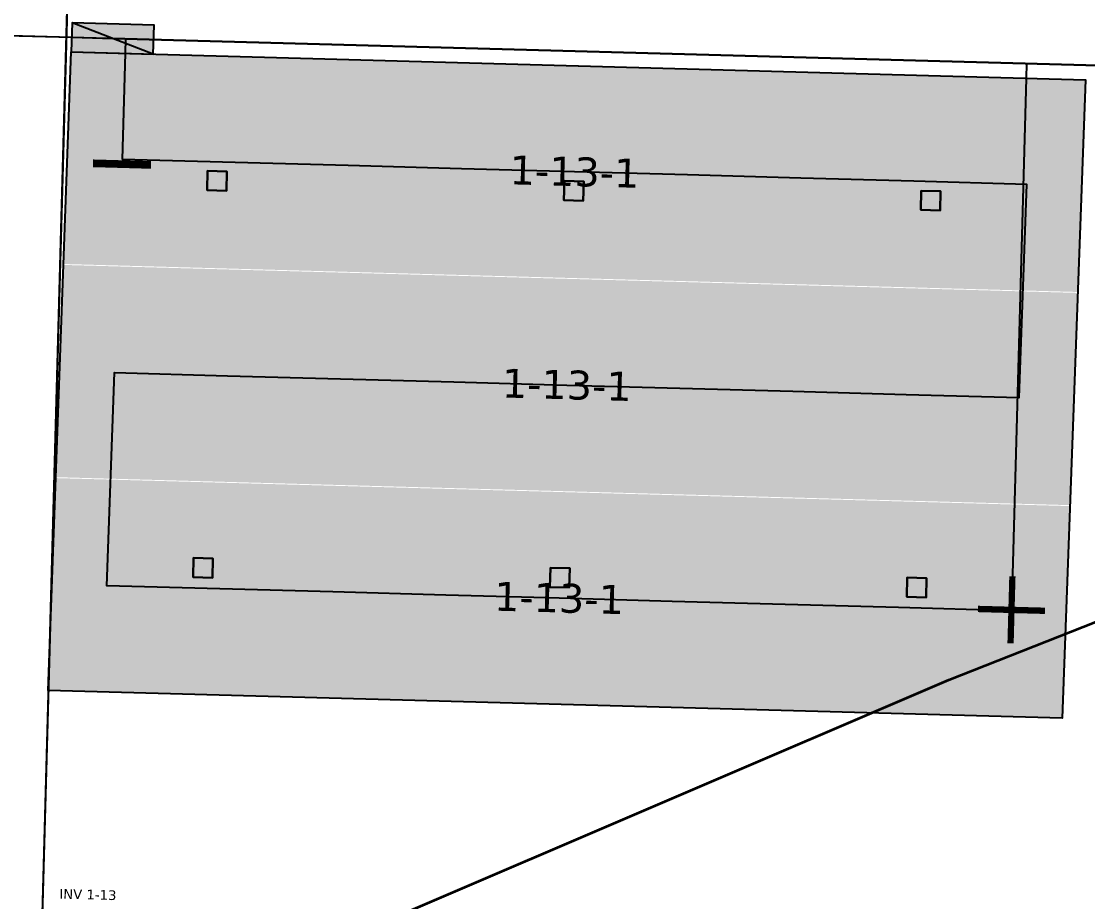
# Model space of a CAD drawing. Header units: metres. Extents: x 1477905 to 1478744, y 4202276 to 4202610.
# Drawn here: x 1478338.71 to 1478349.76, y 4202427.1 to 4202436.22 of the extents above; entities that cross this region are included whole.
import ezdxf

# ---------------------------------------------------------------- set-up
doc = ezdxf.new("R2010")
doc.units = ezdxf.units.M
doc.layers.add('Nouveau Terrain - CN - Courbes', color=22, linetype='Continuous', lineweight=0)
for name, color, linetype in [('PVcase AC Cables (Inverter - Transformer)', 181, 'Continuous'), ('PVcase Device Coloring', 7, 'Continuous'), ('PVcase Device Numbering', 7, 'Continuous'), ('PVcase Inverters', 7, 'Continuous'), ('PVcase Polarity Symbols', 7, 'Continuous'), ('PVcase Poles', 7, 'Continuous'), ('PVcase PV Area', 30, 'Continuous'), ('PVcase PV Modules (full frames)', 142, 'Continuous'), ('PVcase PV Modules (optimised)', 142, 'Continuous'), ('PVcase String Cables', 150, 'Continuous'), ('PVcase Stringing Numbers', 7, 'Continuous'), ('PVcase Strings', 92, 'Continuous')]:
    doc.layers.add(name, color=color, linetype=linetype)
doc.layers.add('PVcase AlignmentLine', color=130, linetype='Continuous', plot=False)
doc.styles.get("Standard").update_dxf_attribs({"font": 'verdana.ttf'})
doc.styles.add('UBS-Style de texte', font='verdana.ttf')

# ---------------------------------------------------------------- blocks, each defined once
blk = doc.blocks.new('3P9@15DEG F FX ID1 PVBlock')
at = {"layer": 'PVcase PV Modules (optimised)', "color": 0}
blk.add_polyline3d([(0, 0, 1.773945735132677), (10.51400162759372, -0.289989266967853, 1.773945735132681), (10.33147062642251, -6.907928142661405, 3.503197731902218e-15), (-0.1825310011712116, -6.617938875693552, 0)], close=True, dxfattribs=at)
blk = doc.blocks.new('PVcase Inverter (1st tier)')
at = {"layer": 'PVcase Inverters', "color": 0}
blk.add_lwpolyline([(0, 0), (850, 0), (850, 300), (0, 300)], close=True, dxfattribs=at)
blk.add_lwpolyline([(850, 0), (0, 300)], dxfattribs=at)

msp = doc.modelspace()

# ---------------------------------------------------------------- hatches: boundary and pattern name
at = {"layer": 'PVcase Device Coloring', "true_color": 0x00ff40, "transparency": 33554672}
msp.add_hatch(color=100, dxfattribs=at).paths.add_polyline_path([(1478339.239705339, 4202436.205244169), (1478339.231434111, 4202435.905358212), (1478340.081110987, 4202435.881923065), (1478340.089382215, 4202436.181809021)], flags=0)
msp.add_hatch(color=100, dxfattribs=at).paths.add_polyline_path([(1478339.239705339, 4202436.205244169), (1478339.231434111, 4202435.905358212), (1478340.081110987, 4202435.881923065), (1478340.089382215, 4202436.181809021)], flags=0)
msp.add_hatch(color=100, dxfattribs=at).paths.add_polyline_path([(1478339.239705339, 4202436.205244169), (1478339.231434111, 4202435.905358212), (1478340.081110987, 4202435.881923065), (1478340.089382215, 4202436.181809021)], flags=0)
msp.add_hatch(color=100, dxfattribs=at).paths.add_polyline_path([(1478339.239705339, 4202436.205244169), (1478339.231434111, 4202435.905358212), (1478340.081110987, 4202435.881923065), (1478340.089382215, 4202436.181809021)], flags=0)
msp.add_hatch(color=100, dxfattribs=at).paths.add_polyline_path([(1478339.239705339, 4202436.205244169), (1478339.231434111, 4202435.905358212), (1478340.081110987, 4202435.881923065), (1478340.089382215, 4202436.181809021)], flags=0)
msp.add_hatch(color=100, dxfattribs=at).paths.add_polyline_path([(1478339.239705339, 4202436.205244169), (1478339.231434111, 4202435.905358212), (1478340.081110987, 4202435.881923065), (1478340.089382215, 4202436.181809021)], flags=0)
msp.add_hatch(color=100, dxfattribs=at).paths.add_polyline_path([(1478339.239705339, 4202436.205244169), (1478339.231434111, 4202435.905358212), (1478340.081110987, 4202435.881923065), (1478340.089382215, 4202436.181809021)], flags=0)
msp.add_hatch(color=100, dxfattribs=at).paths.add_polyline_path([(1478339.239705339, 4202436.205244169), (1478339.231434111, 4202435.905358212), (1478340.081110987, 4202435.881923065), (1478340.089382215, 4202436.181809021)], flags=0)
msp.add_hatch(color=100, dxfattribs=at).paths.add_polyline_path([(1478339.239705339, 4202436.205244169), (1478339.231434111, 4202435.905358212), (1478340.081110987, 4202435.881923065), (1478340.089382215, 4202436.181809021)], flags=0)
at = {"layer": 'PVcase Device Coloring', "true_color": 0xb3ff80, "transparency": 33554582}
for points in [[(1478339.231434111, 4202435.905358212), (1478339.15180487, 4202433.70633867), (1478349.660362722, 4202433.41649955), (1478349.739991963, 4202435.615519091)], [(1478339.151455312, 4202433.69668538), (1478339.071826071, 4202431.497665838), (1478349.580383923, 4202431.207826718), (1478349.660013164, 4202433.40684626)], [(1478339.071476513, 4202431.488012549), (1478338.991847272, 4202429.288993007), (1478349.500405124, 4202428.999153886), (1478349.580034365, 4202431.198173428)]]:
    msp.add_hatch(color=71, dxfattribs=at).paths.add_polyline_path(points, flags=0)

# ---------------------------------------------------------------- linework, layer by layer
at = {"layer": 'Nouveau Terrain - CN - Courbes', "linetype": 'Continuous', "lineweight": 35}
msp.add_polyline3d([(1478335.282626814, 4202425.829336059, 73), (1478340.254916718, 4202426.28479444, 73), (1478342.535462485, 4202426.919656962, 73), (1478348.324087714, 4202429.398642596, 73), (1478352.125640577, 4202430.895987161, 73), (1478353.387270747, 4202431.01213701, 73), (1478360.184490013, 4202430.230826925, 73), (1478363.310418425, 4202430.345641803, 73), (1478376.930513024, 4202431.899315742, 73), (1478380.985159703, 4202432.73499997, 73), (1478388.197082288, 4202434.91053588, 73), (1478398.617350874, 4202438.826656805, 73), (1478407.985020134, 4202442.472740513, 73), (1478412.470244399, 4202444.791230266, 73), (1478421.358482726, 4202449.928240885, 73), (1478423.216447328, 4202451.645802511, 73), (1478427.581432917, 4202456.839782299, 73), (1478428.843755461, 4202458.856565427, 73), (1478429.58169592, 4202461.648758596, 73), (1478429.00640143, 4202461.758571131, 73), (1478428.780313677, 4202461.801726889, 73)], dxfattribs=at)
at = {"layer": 'PVcase AC Cables (Inverter - Transformer)'}
msp.add_polyline3d([(1478338.278856018, 4202436.081688547, 73.03389375728328), (1478339.236862442, 4202436.055265536, 73.0250965211997), (1478339.236862442, 4202436.055265536, 76.03373132124423), (1478339.660408163, 4202436.043583617, 76.0200912943735)], dxfattribs=at)
at = {"layer": 'PVcase AlignmentLine'}
msp.add_lwpolyline([(1478339.259568284, 4202438.995625216), (1478337.373768455, 4202370.62308633)], dxfattribs=at)
at = {"layer": 'PVcase Poles'}
for points in [[(1478340.63841563, 4202434.470021022, 72.67607469426568), (1478340.643929783, 4202434.669944994, 72.67607469426568), (1478340.643929783, 4202434.669944994, 75.6665476013841), (1478340.63841563, 4202434.470021022, 75.61293000140465), (1478340.63841563, 4202434.470021022, 72.67607469426568), (1478340.838339601, 4202434.46450687, 72.67607469426568), (1478340.838339601, 4202434.46450687, 75.60649157407649), (1478340.63841563, 4202434.470021022, 75.61293000140465), (1478340.838339601, 4202434.46450687, 75.60649157407649), (1478340.843853753, 4202434.664430842, 75.66010917405593), (1478340.843853753, 4202434.664430842, 72.67607469426568), (1478340.838339601, 4202434.46450687, 72.67607469426568), (1478340.843853753, 4202434.664430842, 72.67607469426568), (1478340.643929783, 4202434.669944994, 72.67607469426568), (1478340.843853753, 4202434.664430842, 72.67607469426568), (1478340.843853753, 4202434.664430842, 75.66010917405593), (1478340.643929783, 4202434.669944994, 75.6665476013841)], [(1478344.336093193, 4202434.368034468, 72.57518839952482), (1478344.341607346, 4202434.56795844, 72.57518839952482), (1478344.341607346, 4202434.56795844, 75.54746619231561), (1478344.336093193, 4202434.368034468, 75.49384859233616), (1478344.336093193, 4202434.368034468, 72.57518839952482), (1478344.536017164, 4202434.362520316, 72.57518839952482), (1478344.536017164, 4202434.362520316, 75.48741016500799), (1478344.336093193, 4202434.368034468, 75.49384859233616), (1478344.536017164, 4202434.362520316, 75.48741016500799), (1478344.541531316, 4202434.562444287, 75.54102776498743), (1478344.541531316, 4202434.562444287, 72.57518839952482), (1478344.536017164, 4202434.362520316, 72.57518839952482), (1478344.541531316, 4202434.562444287, 72.57518839952482), (1478344.341607346, 4202434.56795844, 72.57518839952482), (1478344.541531316, 4202434.562444287, 72.57518839952482), (1478344.541531316, 4202434.562444287, 75.54102776498743), (1478344.341607346, 4202434.56795844, 75.54746619231561)], [(1478348.033770756, 4202434.266047913, 72.44814523611848), (1478348.039284909, 4202434.465971884, 72.44814523611848), (1478348.039284909, 4202434.465971884, 75.42838478300249), (1478348.033770756, 4202434.266047913, 75.37476718302304), (1478348.033770756, 4202434.266047913, 72.44814523611848), (1478348.233694727, 4202434.26053376, 72.44814523611848), (1478348.233694727, 4202434.26053376, 75.36832875569486), (1478348.033770756, 4202434.266047913, 75.37476718302304), (1478348.233694727, 4202434.26053376, 75.36832875569486), (1478348.239208879, 4202434.460457732, 75.42194635567431), (1478348.239208879, 4202434.460457732, 72.44814523611848), (1478348.233694727, 4202434.26053376, 72.44814523611848), (1478348.239208879, 4202434.460457732, 72.44814523611848), (1478348.039284909, 4202434.465971884, 72.44814523611848), (1478348.239208879, 4202434.460457732, 72.44814523611848), (1478348.239208879, 4202434.460457732, 75.42194635567431), (1478348.039284909, 4202434.465971884, 75.42838478300249)], [(1478340.493262054, 4202430.461499195, 72.34311656959733), (1478340.498776206, 4202430.661423166, 72.34311656959733), (1478340.498776206, 4202430.661423166, 74.59235985496414), (1478340.493262054, 4202430.461499195, 74.5387422549847), (1478340.493262054, 4202430.461499195, 72.34311656959733), (1478340.693186025, 4202430.455985042, 72.34311656959733), (1478340.693186025, 4202430.455985042, 74.53230382765652), (1478340.493262054, 4202430.461499195, 74.5387422549847), (1478340.693186025, 4202430.455985042, 74.53230382765652), (1478340.698700177, 4202430.655909014, 74.58592142763597), (1478340.698700177, 4202430.655909014, 72.34311656959733), (1478340.693186025, 4202430.455985042, 72.34311656959733), (1478340.698700177, 4202430.655909014, 72.34311656959733), (1478340.498776206, 4202430.661423166, 72.34311656959733), (1478340.698700177, 4202430.655909014, 72.34311656959733), (1478340.698700177, 4202430.655909014, 74.58592142763597), (1478340.498776206, 4202430.661423166, 74.59235985496414)], [(1478344.190939617, 4202430.35951264, 72.22921745840269), (1478344.196453769, 4202430.559436612, 72.22921745840269), (1478344.196453769, 4202430.559436612, 74.47327844589566), (1478344.190939617, 4202430.35951264, 74.41966084591621), (1478344.190939617, 4202430.35951264, 72.22921745840269), (1478344.390863588, 4202430.353998488, 72.22921745840269), (1478344.390863588, 4202430.353998488, 74.41322241858803), (1478344.190939617, 4202430.35951264, 74.41966084591621), (1478344.390863588, 4202430.353998488, 74.41322241858803), (1478344.39637774, 4202430.553922459, 74.46684001856748), (1478344.39637774, 4202430.553922459, 72.22921745840269), (1478344.390863588, 4202430.353998488, 72.22921745840269), (1478344.39637774, 4202430.553922459, 72.22921745840269), (1478344.196453769, 4202430.559436612, 72.22921745840269), (1478344.39637774, 4202430.553922459, 72.22921745840269), (1478344.39637774, 4202430.553922459, 74.46684001856748), (1478344.196453769, 4202430.559436612, 74.47327844589566)], [(1478347.88861718, 4202430.257526085, 72.09680051379316), (1478347.894131332, 4202430.457450056, 72.09680051379316), (1478347.894131332, 4202430.457450056, 74.35419703658253), (1478347.88861718, 4202430.257526085, 74.30057943660309), (1478347.88861718, 4202430.257526085, 72.09680051379316), (1478348.088541151, 4202430.252011932, 72.09680051379316), (1478348.088541151, 4202430.252011932, 74.29414100927491), (1478347.88861718, 4202430.257526085, 74.30057943660309), (1478348.088541151, 4202430.252011932, 74.29414100927491), (1478348.094055303, 4202430.451935904, 74.34775860925436), (1478348.094055303, 4202430.451935904, 72.09680051379316), (1478348.088541151, 4202430.252011932, 72.09680051379316), (1478348.094055303, 4202430.451935904, 72.09680051379316), (1478347.894131332, 4202430.457450056, 72.09680051379316), (1478348.094055303, 4202430.451935904, 72.09680051379316), (1478348.094055303, 4202430.451935904, 74.34775860925436), (1478347.894131332, 4202430.457450056, 74.35419703658253)]]:
    msp.add_polyline3d(points, dxfattribs=at)
at = {"layer": 'PVcase PV Area', "color": 92, "lineweight": 0, "ltscale": 0.3}
msp.add_lwpolyline([(1478339.259568284, 4202438.995625216), (1478350.068033775, 4202437.937223447), (1478351.232465833, 4202444.959349633), (1478540.534256194, 4202439.738170348), (1478540.901876147, 4202436.232162382, -0.3139956367760866), (1478536.12052433, 4202430.113600746), (1478511.262201618, 4202419.774277388), (1478479.866163529, 4202408.008974139), (1478455.566751942, 4202400.12618837), (1478424.996123794, 4202392.130042891), (1478405.950104405, 4202386.211767361, -0.1137883790422365), (1478401.394384891, 4202385.911842342), (1478394.320368514, 4202388.689042576), (1478385.824395231, 4202392.672774198, 0.4395017912573829), (1478355.370027866, 4202381.467339296), (1478354.099964637, 4202377.634699788, -0.2556769067150101), (1478348.901034069, 4202372.930065227), (1478337.373768455, 4202370.62308633)], format="xyb", close=True, dxfattribs=at)
at = {"layer": 'PVcase String Cables'}
for points in [[(1478339.881851294, 4202445.230886836, 76.79454619839572), (1478339.457562779, 4202445.242589242, 76.80035639714656), (1478339.457562779, 4202445.242589242, 73.78736381426755), (1478338.33230503, 4202445.273625252, 73.80120698387299), (1478338.273646944, 4202443.146887198, 73.6239996933836), (1478338.214988858, 4202441.020149145, 73.44679240297339), (1478338.146960453, 4202438.553675921, 73.24127718382266), (1478338.078932047, 4202436.087202696, 73.03557220881642), (1478339.236862442, 4202436.055265533, 73.0250965209658), (1478339.236862442, 4202436.055265533, 76.03373132124098), (1478349.745420294, 4202435.765426416, 75.69530974273596), (1478349.994391164, 4202435.758559489, 75.68483412742063), (1478364.628253777, 4202435.354939327, 75.5541940653706), (1478364.624118163, 4202435.204996344, 75.55419086477326), (1478364.5937851, 4202434.10522506, 75.25938423471854)], [(1478339.881851294, 4202445.230886836, 76.79454619839572), (1478339.457562779, 4202445.242589242, 76.80035639714656), (1478339.457562779, 4202445.242589242, 73.78736381426755), (1478338.33230503, 4202445.273625252, 73.80120698387299), (1478338.273646944, 4202443.146887198, 73.6239996933836), (1478338.214988858, 4202441.020149145, 73.44679240297339), (1478338.146960453, 4202438.553675922, 73.24127718390041), (1478338.078932047, 4202436.087202697, 73.03557220889427), (1478339.236862442, 4202436.055265534, 73.02509652104376), (1478339.236862442, 4202436.055265534, 76.03373132124206), (1478349.745420294, 4202435.765426417, 75.69530974273704), (1478349.994391164, 4202435.75855949, 75.68483412742088), (1478365.795478892, 4202435.322745805, 75.54377396197894), (1478365.791343278, 4202435.172802821, 75.54377076138135), (1478365.700077777, 4202431.863833383, 74.65676257742888)], [(1478339.881851294, 4202445.230886836, 76.79454619839572), (1478339.457562779, 4202445.242589242, 76.80035639714656), (1478339.457562779, 4202445.242589242, 73.78736381426755), (1478338.33230503, 4202445.273625252, 73.80120698387299), (1478338.273646944, 4202443.146887198, 73.6239996933836), (1478338.214988858, 4202441.020149145, 73.44679240297339), (1478338.146960453, 4202438.553675922, 73.24127718390041), (1478338.078932047, 4202436.087202698, 73.03557220897211), (1478339.236862442, 4202436.055265535, 73.02509652112174), (1478339.236862442, 4202436.055265535, 76.03373132124314), (1478349.745420294, 4202435.765426417, 75.69530974273704), (1478349.994391164, 4202435.758559491, 75.68483412742113), (1478366.967986296, 4202435.290406589, 75.53330670230945), (1478366.963850681, 4202435.140463606, 75.53330350171184), (1478366.872585181, 4202431.831494167, 74.6462953177573)], [(1478339.881851294, 4202445.230886836, 76.79454619839572), (1478339.457562779, 4202445.242589242, 76.80035639714656), (1478339.457562779, 4202445.242589242, 73.78736381426755), (1478338.33230503, 4202445.273625252, 73.80120698387299), (1478338.273646944, 4202443.146887198, 73.6239996933836), (1478338.214988858, 4202441.020149145, 73.44679240297339), (1478338.146960453, 4202438.553675922, 73.24127718390041), (1478338.078932048, 4202436.087202698, 73.0355722089707), (1478339.236862442, 4202436.055265535, 73.02509652112174), (1478339.236862442, 4202436.055265535, 76.03373132124314), (1478349.745420294, 4202435.765426417, 75.69530974273704), (1478349.994391164, 4202435.758559491, 75.68483412742113), (1478365.800761181, 4202435.322600112, 75.54372680570135), (1478365.796625566, 4202435.172657128, 75.54372360510376), (1478365.766292504, 4202434.072885845, 75.24891697504697)], [(1478339.39678923, 4202426.922976313, 75.2615842802292), (1478338.972970444, 4202426.934665763, 75.27234791761173), (1478338.972970444, 4202426.934665763, 72.26376260392145), (1478338.027289134, 4202426.960748832, 72.2734047200748), (1478338.090180855, 4202429.24098376, 72.46324363650231), (1478338.153072576, 4202431.521218688, 72.6534603433774), (1478338.215964297, 4202433.801453616, 72.84367705025392), (1478338.278856018, 4202436.081688545, 73.03389375712901), (1478339.236862442, 4202436.055265534, 73.02509652104376), (1478339.236862442, 4202436.055265534, 76.03373132124206), (1478349.1300623, 4202435.782398758, 75.71512696469578), (1478349.125926686, 4202435.632455777, 75.71508533354607), (1478348.973728748, 4202430.114288185, 74.23516824246103)], [(1478339.39678923, 4202426.922976313, 75.2615842802292), (1478338.972970444, 4202426.934665763, 75.27234791761173), (1478338.972970444, 4202426.934665763, 72.26376260392145), (1478338.027289134, 4202426.960748832, 72.2734047200748), (1478338.090180855, 4202429.24098376, 72.46324363650231), (1478338.153072576, 4202431.521218688, 72.6534603433774), (1478338.215964297, 4202433.801453616, 72.84367705025392), (1478338.278856018, 4202436.081688545, 73.03389375712901), (1478339.236862442, 4202436.055265535, 73.02509652112174), (1478339.236862442, 4202436.055265535, 76.03373132124314), (1478339.792579163, 4202436.039938175, 76.01583480940076), (1478339.788443549, 4202435.889995198, 76.0157931782479), (1478339.758110487, 4202434.790223913, 75.7208455723785)], [(1478407.254324055, 4202432.928594232, 74.10674942704266), (1478407.284657117, 4202434.028365517, 74.40176737182357), (1478407.288792732, 4202434.178308524, 74.40182817072858), (1478392.675444939, 4202434.58136286, 74.9706222405934), (1478392.399086598, 4202434.588985167, 74.98087034228669), (1478371.338314589, 4202435.169867496, 75.49281086919423), (1478371.060540808, 4202435.177528842, 75.49677146963937), (1478349.994391164, 4202435.758559492, 75.68483412742162), (1478349.745420294, 4202435.765426419, 75.69530974273171), (1478339.660408163, 4202436.043583617, 76.0200912943735)], [(1478408.342044824, 4202430.687714791, 73.46941446045201), (1478408.433310324, 4202433.99668423, 74.35705844257564), (1478408.437445939, 4202434.146627238, 74.35711924148201), (1478392.675444939, 4202434.58136286, 74.9706222405934), (1478392.399086598, 4202434.588985168, 74.98087034228746), (1478371.338314589, 4202435.169867496, 75.49281086919423), (1478371.060540808, 4202435.177528842, 75.49677146963937), (1478349.994391164, 4202435.758559492, 75.68483412742162), (1478349.745420294, 4202435.765426419, 75.69530974273171), (1478339.660408163, 4202436.043583617, 76.0200912943735)], [(1478439.353483665, 4202432.043259409, 72.31180434255322), (1478439.383816727, 4202433.143030693, 72.60770741037472), (1478439.387952343, 4202433.292973717, 72.60800902226141), (1478435.347755606, 4202433.404407375, 72.95878892239764), (1478435.040720615, 4202433.412875784, 72.9812509305466), (1478414.005574829, 4202433.993051307, 74.1395527693767), (1478413.72650541, 4202434.000748389, 74.15125363802557), (1478392.675444939, 4202434.581362861, 74.97062224059476), (1478392.399086598, 4202434.588985168, 74.9808703422818), (1478371.338314589, 4202435.169867496, 75.49281086919423), (1478371.060540808, 4202435.177528843, 75.49677146963754), (1478349.994391164, 4202435.758559492, 75.68483412742162), (1478349.745420294, 4202435.765426419, 75.69530974273171), (1478339.660408163, 4202436.043583617, 76.0200912943735)], [(1478440.409531153, 4202429.803253557, 71.62042131957618), (1478440.500796654, 4202433.112222995, 72.51072844312837), (1478440.504932269, 4202433.262166019, 72.51103005501508), (1478435.347755606, 4202433.404407375, 72.95878892241785), (1478435.040720615, 4202433.412875783, 72.98125093054442), (1478414.005574829, 4202433.993051307, 74.1395527693767), (1478413.72650541, 4202434.000748389, 74.15125363802557), (1478392.675444939, 4202434.581362861, 74.97062224059476), (1478392.399086598, 4202434.588985168, 74.9808703422818), (1478371.338314589, 4202435.169867496, 75.49281086919423), (1478371.060540808, 4202435.177528842, 75.4967714696373), (1478349.994391164, 4202435.758559492, 75.68483412742162), (1478349.745420294, 4202435.765426419, 75.69530974273171), (1478339.660408163, 4202436.043583617, 76.0200912943735)], [(1478441.577693954, 4202429.771034171, 71.51899852825721), (1478441.668959454, 4202433.080003609, 72.40930565182961), (1478441.67309507, 4202433.229946634, 72.40960726372042), (1478435.347755606, 4202433.404407375, 72.95878892239764), (1478435.040720615, 4202433.412875784, 72.9812509305466), (1478414.005574829, 4202433.993051307, 74.1395527693767), (1478413.72650541, 4202434.00074839, 74.15125363802694), (1478392.675444939, 4202434.581362861, 74.97062224059476), (1478392.399086598, 4202434.588985168, 74.9808703422818), (1478371.338314589, 4202435.169867496, 75.49281086919423), (1478371.060540808, 4202435.177528843, 75.49677146963754), (1478349.994391164, 4202435.758559492, 75.68483412742162), (1478349.745420294, 4202435.765426419, 75.69530974273171), (1478339.660408163, 4202436.043583617, 76.0200912943735)], [(1478440.521646466, 4202432.011040024, 72.21038155123425), (1478440.551979528, 4202433.110811307, 72.50628461905575), (1478440.556115143, 4202433.260754331, 72.50658623094245), (1478435.347755606, 4202433.404407375, 72.95878892241785), (1478435.040720615, 4202433.412875783, 72.98125093054442), (1478414.005574829, 4202433.993051307, 74.1395527693767), (1478413.72650541, 4202434.000748389, 74.15125363802557), (1478392.675444939, 4202434.581362861, 74.97062224059476), (1478392.399086598, 4202434.588985168, 74.9808703422818), (1478371.338314589, 4202435.169867496, 75.49281086919423), (1478371.060540808, 4202435.177528842, 75.4967714696373), (1478349.994391164, 4202435.758559492, 75.68483412742162), (1478349.745420294, 4202435.765426419, 75.69530974273171), (1478339.660408163, 4202436.043583617, 76.0200912943735)], [(1478471.105472927, 4202431.167499976, 69.51253268815657), (1478471.13580599, 4202432.267271261, 69.80850958866061), (1478471.139941606, 4202432.4172143, 69.80883125548007), (1478456.590860719, 4202432.818496075, 71.11350164944335), (1478456.335846844, 4202432.825529675, 71.13655079202223), (1478435.347755606, 4202433.404407375, 72.95878892239764), (1478435.040720615, 4202433.412875784, 72.9812509305466), (1478414.005574829, 4202433.993051308, 74.13955276937888), (1478413.72650541, 4202434.00074839, 74.15125363802694), (1478392.675444939, 4202434.581362861, 74.97062224059476), (1478392.399086598, 4202434.588985168, 74.9808703422818), (1478371.338314589, 4202435.169867496, 75.49281086919423), (1478371.060540808, 4202435.177528843, 75.49677146963754), (1478349.994391164, 4202435.758559492, 75.68483412742162), (1478349.745420294, 4202435.765426419, 75.69530974273171), (1478339.660408163, 4202436.043583617, 76.0200912943735)], [(1478472.159561353, 4202428.927548157, 68.81799223616373), (1478472.250826854, 4202432.236517596, 69.70852150547911), (1478472.254962469, 4202432.386460635, 69.708843172299), (1478456.590860719, 4202432.818496074, 71.11350164943906), (1478456.335846844, 4202432.825529674, 71.13655079201813), (1478435.347755606, 4202433.404407375, 72.95878892239764), (1478435.040720615, 4202433.412875784, 72.9812509305466), (1478414.005574829, 4202433.993051307, 74.1395527693767), (1478413.72650541, 4202434.00074839, 74.15125363802694), (1478392.675444939, 4202434.581362861, 74.97062224059476), (1478392.399086598, 4202434.588985168, 74.9808703422818), (1478371.338314589, 4202435.169867496, 75.49281086919423), (1478371.060540808, 4202435.177528843, 75.49677146963754), (1478349.994391164, 4202435.758559492, 75.68483412742162), (1478349.745420294, 4202435.765426419, 75.69530974273171), (1478339.660408163, 4202436.043583617, 76.0200912943735)], [(1478503.128136204, 4202430.284275019, 67.40841836694196), (1478503.158469266, 4202431.384046304, 67.70355591983987), (1478503.162604882, 4202431.533989356, 67.70364930231757), (1478499.099031662, 4202431.646067767, 67.89970803800979), (1478498.849660655, 4202431.65294573, 67.91239470140185), (1478477.822503746, 4202432.232900911, 69.20775154736258), (1478477.573716408, 4202432.239762777, 69.2318906520581), (1478456.590860719, 4202432.818496075, 71.11350164944335), (1478456.335846844, 4202432.825529675, 71.13655079202223), (1478435.347755606, 4202433.404407376, 72.95878892240175), (1478435.040720615, 4202433.412875784, 72.9812509305466), (1478414.005574829, 4202433.993051308, 74.13955276937888), (1478413.72650541, 4202434.00074839, 74.15125363802694), (1478392.675444939, 4202434.581362861, 74.97062224059476), (1478392.399086598, 4202434.588985168, 74.9808703422818), (1478371.338314589, 4202435.169867496, 75.49281086919423), (1478371.060540808, 4202435.177528843, 75.49677146963754), (1478349.994391164, 4202435.758559492, 75.68483412742162), (1478349.745420294, 4202435.765426419, 75.69530974273171), (1478339.660408163, 4202436.043583617, 76.0200912943735)], [(1478504.20988004, 4202428.043560429, 66.7604203714471), (1478504.30114554, 4202431.352529868, 67.64842422825078), (1478504.305281156, 4202431.50247292, 67.64851761072848), (1478499.099031662, 4202431.646067766, 67.89970803800797), (1478498.849660655, 4202431.65294573, 67.91239470140185), (1478477.822503746, 4202432.232900911, 69.20775154736258), (1478477.573716408, 4202432.239762776, 69.2318906520538), (1478456.590860719, 4202432.818496075, 71.11350164944335), (1478456.335846844, 4202432.825529674, 71.13655079201813), (1478435.347755606, 4202433.404407375, 72.95878892239764), (1478435.040720615, 4202433.412875784, 72.9812509305466), (1478414.005574829, 4202433.993051307, 74.1395527693767), (1478413.72650541, 4202434.00074839, 74.15125363802694), (1478392.675444939, 4202434.581362861, 74.97062224059476), (1478392.399086598, 4202434.588985168, 74.9808703422818), (1478371.338314589, 4202435.169867496, 75.49281086919423), (1478371.060540808, 4202435.177528843, 75.49677146963754), (1478349.994391164, 4202435.758559492, 75.68483412742162), (1478349.745420294, 4202435.765426419, 75.69530974273171), (1478339.660408163, 4202436.043583617, 76.0200912943735)], [(1478505.381072772, 4202428.011257474, 66.70391282185143), (1478505.472338272, 4202431.320226913, 67.59191667841536), (1478505.476473888, 4202431.470169966, 67.59201006088365), (1478499.099031662, 4202431.646067767, 67.89970803800979), (1478498.849660655, 4202431.65294573, 67.91239470140185), (1478477.822503746, 4202432.232900911, 69.20775154736258), (1478477.573716408, 4202432.239762776, 69.2318906520538), (1478456.590860719, 4202432.818496075, 71.11350164944335), (1478456.335846844, 4202432.825529675, 71.13655079202223), (1478435.347755606, 4202433.404407376, 72.95878892240175), (1478435.040720615, 4202433.412875784, 72.9812509305466), (1478414.005574829, 4202433.993051308, 74.13955276937888), (1478413.72650541, 4202434.00074839, 74.15125363802694), (1478392.675444939, 4202434.581362861, 74.97062224059476), (1478392.399086598, 4202434.588985168, 74.9808703422818), (1478371.338314589, 4202435.169867496, 75.49281086919423), (1478371.060540808, 4202435.177528843, 75.49677146963754), (1478349.994391164, 4202435.758559492, 75.68483412742162), (1478349.745420294, 4202435.765426419, 75.69530974273171), (1478339.660408163, 4202436.043583617, 76.0200912943735)], [(1478504.299328936, 4202430.251972063, 67.35191081709532), (1478504.329661999, 4202431.351743349, 67.64704836997078), (1478504.333797615, 4202431.501686401, 67.64714175244835), (1478499.099031662, 4202431.646067766, 67.89970803800797), (1478498.849660655, 4202431.65294573, 67.91239470140185), (1478477.822503746, 4202432.232900911, 69.20775154736258), (1478477.573716408, 4202432.239762776, 69.2318906520538), (1478456.590860719, 4202432.818496074, 71.11350164943906), (1478456.335846844, 4202432.825529674, 71.13655079201813), (1478435.347755606, 4202433.404407375, 72.95878892239764), (1478435.040720615, 4202433.412875784, 72.9812509305466), (1478414.005574829, 4202433.993051307, 74.1395527693767), (1478413.72650541, 4202434.00074839, 74.15125363802694), (1478392.675444939, 4202434.581362861, 74.97062224059476), (1478392.399086598, 4202434.588985168, 74.9808703422818), (1478371.338314589, 4202435.169867496, 75.49281086919423), (1478371.060540808, 4202435.177528843, 75.49677146963754), (1478349.994391164, 4202435.758559492, 75.68483412742162), (1478349.745420294, 4202435.765426419, 75.69530974273171), (1478339.660408163, 4202436.043583617, 76.0200912943735)], [(1478409.513712389, 4202430.65539874, 73.42380974534179), (1478409.604977889, 4202433.964368179, 74.3114537274654), (1478409.609113504, 4202434.114311188, 74.31151452637317), (1478392.675444939, 4202434.581362861, 74.97062224059476), (1478392.399086598, 4202434.588985168, 74.9808703422818), (1478371.338314589, 4202435.169867496, 75.49281086919423), (1478371.060540808, 4202435.177528842, 75.4967714696373), (1478349.994391164, 4202435.758559492, 75.68483412742162), (1478349.745420294, 4202435.765426419, 75.69530974273171), (1478339.660408163, 4202436.043583617, 76.0200912943735)], [(1478408.42599162, 4202432.89627818, 74.06114471198299), (1478408.456324682, 4202433.996049466, 74.35616265672239), (1478408.460460297, 4202434.145992474, 74.35622345562878), (1478392.675444939, 4202434.581362861, 74.97062224059476), (1478392.399086598, 4202434.588985168, 74.9808703422818), (1478371.338314589, 4202435.169867496, 75.49281086919423), (1478371.060540808, 4202435.177528842, 75.4967714696373), (1478349.994391164, 4202435.758559492, 75.68483412742162), (1478349.745420294, 4202435.765426419, 75.69530974273171), (1478339.660408163, 4202436.043583617, 76.0200912943735)], [(1478473.327432751, 4202428.895336809, 68.7132648483956), (1478473.418698252, 4202432.204306247, 69.60379411758346), (1478473.422833868, 4202432.354249287, 69.6041157844115), (1478456.590860719, 4202432.818496075, 71.11350164944335), (1478456.335846844, 4202432.825529675, 71.13655079202223), (1478435.347755606, 4202433.404407376, 72.95878892240175), (1478435.040720615, 4202433.412875784, 72.9812509305466), (1478414.005574829, 4202433.993051308, 74.13955276937888), (1478413.72650541, 4202434.00074839, 74.15125363802694), (1478392.675444939, 4202434.581362861, 74.97062224059476), (1478392.399086598, 4202434.588985168, 74.9808703422818), (1478371.338314589, 4202435.169867496, 75.49281086919423), (1478371.060540808, 4202435.177528843, 75.49677146963754), (1478349.994391164, 4202435.758559492, 75.68483412742162), (1478349.745420294, 4202435.765426419, 75.69530974273171), (1478339.660408163, 4202436.043583617, 76.0200912943735)], [(1478472.273344326, 4202431.135288628, 69.40780530026322), (1478472.303677388, 4202432.235059912, 69.70378220076726), (1478472.307813004, 4202432.385002952, 69.70410386759103), (1478456.590860719, 4202432.818496075, 71.11350164944335), (1478456.335846844, 4202432.825529675, 71.13655079202223), (1478435.347755606, 4202433.404407376, 72.95878892240175), (1478435.040720615, 4202433.412875784, 72.9812509305466), (1478414.005574829, 4202433.993051308, 74.13955276937888), (1478413.72650541, 4202434.00074839, 74.15125363802694), (1478392.675444939, 4202434.581362861, 74.97062224059476), (1478392.399086598, 4202434.588985168, 74.9808703422818), (1478371.338314589, 4202435.169867496, 75.49281086919423), (1478371.060540808, 4202435.177528843, 75.49677146963754), (1478349.994391164, 4202435.758559492, 75.68483412742162), (1478349.745420294, 4202435.765426419, 75.69530974273171), (1478339.660408163, 4202436.043583617, 76.0200912943735)], [(1478455.483532248, 4202427.176615076, 69.7119648011264), (1478455.635730186, 4202432.694782667, 71.19667598013304), (1478455.639865802, 4202432.844725698, 71.19697759203197), (1478435.347755606, 4202433.404407375, 72.95878892239764), (1478435.040720615, 4202433.412875783, 72.98125093054442), (1478414.005574829, 4202433.993051307, 74.1395527693767), (1478413.72650541, 4202434.000748389, 74.15125363802557), (1478392.675444939, 4202434.581362861, 74.97062224059476), (1478392.399086598, 4202434.588985168, 74.9808703422818), (1478371.338314589, 4202435.169867496, 75.49281086919423), (1478371.060540808, 4202435.177528843, 75.49677146963754), (1478349.994391164, 4202435.758559492, 75.68483412742162), (1478349.745420294, 4202435.765426419, 75.69530974273171), (1478339.660408163, 4202436.043583617, 76.0200912943735)], [(1478424.868732267, 4202428.021009409, 72.05125214390529), (1478425.020930206, 4202433.539177001, 73.5326421000467), (1478425.025065821, 4202433.689120019, 73.53276369319222), (1478414.005574829, 4202433.993051307, 74.1395527693767), (1478413.72650541, 4202434.000748389, 74.15125363802557), (1478392.675444939, 4202434.581362861, 74.97062224059476), (1478392.399086598, 4202434.588985168, 74.9808703422818), (1478371.338314589, 4202435.169867496, 75.49281086919423), (1478371.060540808, 4202435.177528843, 75.49677146963754), (1478349.994391164, 4202435.758559492, 75.68483412742162), (1478349.745420294, 4202435.765426419, 75.69530974273171), (1478339.660408163, 4202436.043583617, 76.0200912943735)], [(1478519.345936662, 4202425.415210378, 65.43433177781404), (1478519.4981346, 4202430.933377972, 66.91520193849198), (1478519.502270217, 4202431.083321031, 66.91529532097287), (1478499.099031662, 4202431.646067767, 67.89970803800979), (1478498.849660655, 4202431.65294573, 67.91239470140185), (1478477.822503746, 4202432.232900911, 69.20775154736258), (1478477.573716408, 4202432.239762776, 69.2318906520538), (1478456.590860719, 4202432.818496075, 71.11350164944335), (1478456.335846844, 4202432.825529675, 71.13655079202223), (1478435.347755606, 4202433.404407375, 72.95878892239764), (1478435.040720615, 4202433.412875784, 72.9812509305466), (1478414.005574829, 4202433.993051308, 74.13955276937888), (1478413.72650541, 4202434.00074839, 74.15125363802694), (1478392.675444939, 4202434.581362861, 74.97062224059476), (1478392.399086598, 4202434.588985168, 74.9808703422818), (1478371.338314589, 4202435.169867496, 75.49281086919423), (1478371.060540808, 4202435.177528843, 75.49677146963754), (1478349.994391164, 4202435.758559492, 75.68483412742162), (1478349.745420294, 4202435.765426419, 75.69530974273171), (1478339.660408163, 4202436.043583617, 76.0200912943735)], [(1478488.671567579, 4202426.261247706, 67.04767020350816), (1478488.823765517, 4202431.779415296, 68.52962298573195), (1478488.827901133, 4202431.929358342, 68.52977511384454), (1478477.822503746, 4202432.232900911, 69.20775154736258), (1478477.573716408, 4202432.239762776, 69.2318906520538), (1478456.590860719, 4202432.818496075, 71.11350164944335), (1478456.335846844, 4202432.825529675, 71.13655079202223), (1478435.347755606, 4202433.404407375, 72.95878892239764), (1478435.040720615, 4202433.412875784, 72.9812509305466), (1478414.005574829, 4202433.993051308, 74.13955276937888), (1478413.72650541, 4202434.00074839, 74.15125363802694), (1478392.675444939, 4202434.581362861, 74.97062224059476), (1478392.399086598, 4202434.588985168, 74.9808703422818), (1478371.338314589, 4202435.169867496, 75.49281086919423), (1478371.060540808, 4202435.177528843, 75.49677146963754), (1478349.994391164, 4202435.758559492, 75.68483412742162), (1478349.745420294, 4202435.765426419, 75.69530974273171), (1478339.660408163, 4202436.043583617, 76.0200912943735)], [(1478423.697950487, 4202428.053301029, 72.11572132784727), (1478423.850148426, 4202433.571468622, 73.59711128423994), (1478423.854284041, 4202433.721411639, 73.59723287738346), (1478414.005574829, 4202433.993051307, 74.1395527693767), (1478413.72650541, 4202434.000748389, 74.15125363802557), (1478392.675444939, 4202434.581362861, 74.97062224059476), (1478392.399086598, 4202434.588985168, 74.9808703422818), (1478371.338314589, 4202435.169867496, 75.49281086919423), (1478371.060540808, 4202435.177528843, 75.49677146963754), (1478349.994391164, 4202435.758559492, 75.68483412742162), (1478349.745420294, 4202435.765426419, 75.69530974273171), (1478339.660408163, 4202436.043583617, 76.0200912943735)], [(1478393.026419684, 4202428.899260071, 73.47054550504578), (1478393.178617622, 4202434.417427665, 74.95081552476418), (1478393.182753237, 4202434.567370666, 74.95087632366999), (1478392.675444939, 4202434.581362861, 74.97062224059476), (1478392.399086598, 4202434.588985168, 74.9808703422818), (1478371.338314589, 4202435.169867496, 75.49281086919423), (1478371.060540808, 4202435.177528843, 75.49677146963754), (1478349.994391164, 4202435.758559492, 75.68483412742162), (1478349.745420294, 4202435.765426419, 75.69530974273171), (1478339.660408163, 4202436.043583617, 76.0200912943735)], [(1478487.501230447, 4202426.293527062, 67.11976764478585), (1478487.653428385, 4202431.811694654, 68.60172042727548), (1478487.657564001, 4202431.961637698, 68.60187255538574), (1478477.822503746, 4202432.232900912, 69.20775154736509), (1478477.573716408, 4202432.239762777, 69.2318906520581), (1478456.590860719, 4202432.818496075, 71.11350164944335), (1478456.335846844, 4202432.825529675, 71.13655079202223), (1478435.347755606, 4202433.404407376, 72.95878892240175), (1478435.040720615, 4202433.412875784, 72.9812509305466), (1478414.005574829, 4202433.993051308, 74.13955276937888), (1478413.72650541, 4202434.00074839, 74.15125363802694), (1478392.675444939, 4202434.581362861, 74.97062224059476), (1478392.399086598, 4202434.588985168, 74.9808703422818), (1478371.338314589, 4202435.169867496, 75.49281086919423), (1478371.060540808, 4202435.177528843, 75.49677146963754), (1478349.994391164, 4202435.758559492, 75.68483412742162), (1478349.745420294, 4202435.765426419, 75.69530974273171), (1478339.660408163, 4202436.043583617, 76.0200912943735)], [(1478456.863450201, 4202427.138555218, 69.5896352150162), (1478457.015648139, 4202432.656722809, 71.0747168528671), (1478457.019783755, 4202432.806665841, 71.07503851967732), (1478456.590860719, 4202432.818496074, 71.11350164943906), (1478456.335846843, 4202432.825529673, 71.13655079203423), (1478435.347755606, 4202433.404407375, 72.95878892241375), (1478435.040720615, 4202433.412875783, 72.98125093054442), (1478414.005574829, 4202433.993051307, 74.1395527693767), (1478413.72650541, 4202434.000748389, 74.15125363802557), (1478392.675444939, 4202434.58136286, 74.9706222405934), (1478392.399086598, 4202434.588985168, 74.98087034228746), (1478371.338314589, 4202435.169867496, 75.49281086919423), (1478371.060540808, 4202435.177528842, 75.4967714696373), (1478349.994391164, 4202435.758559492, 75.68483412742162), (1478349.745420294, 4202435.765426419, 75.69530974273171), (1478339.660408163, 4202436.043583617, 76.0200912943735)], [(1478391.639242941, 4202428.937520135, 73.51592916934037), (1478391.79144088, 4202434.45568773, 74.99551660730846), (1478391.795576494, 4202434.605630728, 74.99554033064689), (1478371.338314589, 4202435.169867496, 75.49281086919423), (1478371.060540808, 4202435.177528842, 75.4967714696373), (1478349.994391164, 4202435.758559492, 75.68483412742162), (1478349.745420294, 4202435.765426419, 75.69530974273171), (1478339.660408163, 4202436.043583617, 76.0200912943735)], [(1478382.412201758, 4202433.613770924, 74.9278858148761), (1478382.44253482, 4202434.713542209, 75.22276772100301), (1478382.446670435, 4202434.863485204, 75.22279144433834), (1478371.338314589, 4202435.169867496, 75.49281086919423), (1478371.060540808, 4202435.177528843, 75.49677146963754), (1478349.994391164, 4202435.758559492, 75.68483412742162), (1478349.745420294, 4202435.765426419, 75.69530974273171), (1478339.660408163, 4202436.043583617, 76.0200912943735)], [(1478381.089370101, 4202429.228498776, 73.77237311466902), (1478381.24156804, 4202434.746666369, 75.25196055239827), (1478381.245703654, 4202434.896609363, 75.25198427573284), (1478371.338314589, 4202435.169867495, 75.49281086919346), (1478371.060540808, 4202435.177528842, 75.49677146963937), (1478349.994391164, 4202435.758559492, 75.68483412742162), (1478349.745420294, 4202435.765426419, 75.69530974273171), (1478339.660408163, 4202436.043583617, 76.0200912943735)], [(1478350.391266803, 4202430.075190719, 74.20068255554133), (1478350.543464742, 4202435.593358312, 75.67989229339155), (1478350.547600356, 4202435.743301293, 75.6798954939884), (1478349.994391164, 4202435.758559491, 75.68483412742138), (1478349.745420294, 4202435.765426419, 75.69530974273171), (1478339.660408163, 4202436.043583617, 76.0200912943735)], [(1478339.660408163, 4202436.043583617, 76.0200912943735), (1478349.745420294, 4202435.765426419, 75.69530974273171), (1478349.994391164, 4202435.758559492, 75.68483412742162), (1478371.060540808, 4202435.177528843, 75.49677146963754), (1478371.338314589, 4202435.169867496, 75.49281086919423), (1478392.399086598, 4202434.588985168, 74.9808703422818), (1478392.675444939, 4202434.581362861, 74.97062224059476), (1478413.72650541, 4202434.00074839, 74.15125363802694), (1478414.005574829, 4202433.993051308, 74.13955276937888), (1478435.040720615, 4202433.412875784, 72.9812509305466), (1478435.347755606, 4202433.404407376, 72.95878892240175), (1478456.335846844, 4202432.825529675, 71.13655079202223), (1478456.590860719, 4202432.818496075, 71.11350164944335), (1478457.953405293, 4202432.780915398, 70.99131719120633), (1478457.953405293, 4202432.780915398, 67.89605322179095), (1478457.890513572, 4202430.50068047, 67.73212957208149), (1478457.827621851, 4202428.220445542, 67.56652980284153), (1478457.76473013, 4202425.940210612, 67.4035491288363), (1478457.70183841, 4202423.659975684, 67.24089141096175), (1478457.795126071, 4202423.657402694, 67.23245190847813), (1478457.795126071, 4202423.657402694, 70.33546205716722), (1478472.335994561, 4202423.256347399, 68.9596465500219), (1478472.331858946, 4202423.106404414, 68.95928860253052), (1478472.301525884, 4202422.006633131, 68.66317808742124)], [(1478339.660408163, 4202436.043583617, 76.0200912943735), (1478349.745420294, 4202435.765426419, 75.69530974273171), (1478349.994391164, 4202435.758559492, 75.68483412742162), (1478371.060540808, 4202435.177528843, 75.49677146963754), (1478371.338314589, 4202435.169867496, 75.49281086919423), (1478392.399086598, 4202434.588985168, 74.9808703422818), (1478392.675444939, 4202434.581362861, 74.97062224059476), (1478413.72650541, 4202434.00074839, 74.15125363802694), (1478414.005574829, 4202433.993051308, 74.13955276937888), (1478435.040720615, 4202433.412875784, 72.9812509305466), (1478435.347755606, 4202433.404407376, 72.95878892240175), (1478456.335846844, 4202432.825529675, 71.13655079202223), (1478456.590860719, 4202432.818496075, 71.11350164944335), (1478457.953405293, 4202432.780915398, 70.99131719120633), (1478457.953405293, 4202432.780915398, 67.89605322179095), (1478457.890513572, 4202430.50068047, 67.73212957208149), (1478457.827621851, 4202428.220445542, 67.56652980284153), (1478457.76473013, 4202425.940210613, 67.40354912890533), (1478457.70183841, 4202423.659975685, 67.24089141103045), (1478457.795126072, 4202423.657402695, 67.23245190852623), (1478457.795126072, 4202423.657402695, 70.33546205714987), (1478473.447600131, 4202423.225687933, 68.8544696012095), (1478473.443464516, 4202423.075744947, 68.85411165373547), (1478473.352199016, 4202419.76677551, 67.96318036724146)], [(1478339.660408163, 4202436.043583617, 76.0200912943735), (1478349.745420294, 4202435.765426419, 75.69530974273171), (1478349.994391164, 4202435.758559492, 75.68483412742162), (1478371.060540808, 4202435.177528843, 75.49677146963754), (1478371.338314589, 4202435.169867496, 75.49281086919423), (1478392.399086598, 4202434.588985168, 74.9808703422818), (1478392.675444939, 4202434.581362861, 74.97062224059476), (1478413.72650541, 4202434.00074839, 74.15125363802694), (1478414.005574829, 4202433.993051308, 74.13955276937888), (1478435.040720615, 4202433.412875784, 72.9812509305466), (1478435.347755606, 4202433.404407376, 72.95878892240175), (1478456.335846844, 4202432.825529675, 71.13655079202223), (1478456.590860719, 4202432.818496075, 71.11350164944335), (1478457.953405293, 4202432.780915398, 70.99131719120633), (1478457.953405293, 4202432.780915398, 67.89605322179095), (1478457.890513572, 4202430.50068047, 67.73212957208149), (1478457.827621851, 4202428.220445542, 67.56652980284153), (1478457.76473013, 4202425.940210612, 67.4035491288363), (1478457.70183841, 4202423.659975684, 67.24089141096175), (1478457.795126071, 4202423.657402694, 67.23245190847813), (1478457.795126071, 4202423.657402694, 70.33546205716722), (1478478.7685136, 4202423.07893052, 68.35101994359718)], [(1478339.660408163, 4202436.043583617, 76.0200912943735), (1478349.745420294, 4202435.765426419, 75.69530974273171), (1478349.994391164, 4202435.758559492, 75.68483412742162), (1478371.060540808, 4202435.177528843, 75.49677146963754), (1478371.338314589, 4202435.169867496, 75.49281086919423), (1478392.399086598, 4202434.588985168, 74.9808703422818), (1478392.675444939, 4202434.581362861, 74.97062224059476), (1478413.72650541, 4202434.00074839, 74.15125363802694), (1478414.005574829, 4202433.993051308, 74.13955276937888), (1478435.040720615, 4202433.412875784, 72.9812509305466), (1478435.347755606, 4202433.404407376, 72.95878892240175), (1478456.335846844, 4202432.825529675, 71.13655079202223), (1478456.590860719, 4202432.818496075, 71.11350164944335), (1478457.953405293, 4202432.780915398, 70.99131719120633), (1478457.953405293, 4202432.780915398, 67.89605322179095), (1478457.890513572, 4202430.500680469, 67.7321295720302), (1478457.827621851, 4202428.220445541, 67.56652980279337), (1478457.76473013, 4202425.940210612, 67.4035491288363), (1478457.701838409, 4202423.659975683, 67.24089141091365), (1478457.795126071, 4202423.657402693, 67.23245190840943), (1478457.795126071, 4202423.657402693, 70.33546205716257), (1478478.7685136, 4202423.078930515, 68.35101994359128)], [(1478339.660408163, 4202436.043583617, 76.0200912943735), (1478349.745420294, 4202435.765426419, 75.69530974273171), (1478349.994391164, 4202435.758559492, 75.68483412742162), (1478371.060540808, 4202435.177528843, 75.49677146963754), (1478371.338314589, 4202435.169867496, 75.49281086919423), (1478392.399086598, 4202434.588985168, 74.9808703422818), (1478392.675444939, 4202434.581362861, 74.97062224059476), (1478413.72650541, 4202434.00074839, 74.15125363802694), (1478414.005574829, 4202433.993051308, 74.13955276937888), (1478435.040720615, 4202433.412875784, 72.9812509305466), (1478435.347755606, 4202433.404407376, 72.95878892240175), (1478456.335846844, 4202432.825529675, 71.13655079202223), (1478456.590860719, 4202432.818496075, 71.11350164944335), (1478457.953405293, 4202432.780915398, 70.99131719120633), (1478457.953405293, 4202432.780915398, 67.89605322179095), (1478457.890513572, 4202430.50068047, 67.73212957208149), (1478457.827621851, 4202428.220445542, 67.56652980284153), (1478457.76473013, 4202425.940210612, 67.4035491288363), (1478457.70183841, 4202423.659975684, 67.24089141096175), (1478457.795126071, 4202423.657402694, 67.23245190847813), (1478457.795126071, 4202423.657402694, 70.33546205716722), (1478474.614944547, 4202423.19349112, 68.74401880172103), (1478474.610808932, 4202423.043548133, 68.74366085424283), (1478474.519543432, 4202419.734578696, 67.85272956774882)], [(1478339.660408163, 4202436.043583617, 76.0200912943735), (1478349.745420294, 4202435.765426419, 75.69530974273171), (1478349.994391164, 4202435.758559492, 75.68483412742162), (1478371.060540808, 4202435.177528843, 75.49677146963754), (1478371.338314589, 4202435.169867496, 75.49281086919423), (1478392.399086598, 4202434.588985168, 74.9808703422818), (1478392.675444939, 4202434.581362861, 74.97062224059476), (1478413.72650541, 4202434.00074839, 74.15125363802694), (1478414.005574829, 4202433.993051308, 74.13955276937888), (1478435.040720615, 4202433.412875784, 72.9812509305466), (1478435.347755606, 4202433.404407376, 72.95878892240175), (1478456.335846844, 4202432.825529675, 71.13655079202223), (1478456.590860719, 4202432.818496075, 71.11350164944335), (1478457.953405293, 4202432.780915398, 70.99131719120633), (1478457.953405293, 4202432.780915398, 67.89605322179095), (1478457.890513572, 4202430.50068047, 67.73212957210136), (1478457.827621851, 4202428.220445542, 67.56652980286215), (1478457.76473013, 4202425.940210612, 67.4035491288363), (1478457.701838409, 4202423.659975684, 67.24089141098234), (1478457.795126071, 4202423.657402694, 67.23245190847813), (1478457.795126071, 4202423.657402694, 70.33546205716722), (1478473.503338977, 4202423.224150586, 68.84919575051143), (1478473.499203363, 4202423.0742076, 68.84883780303788), (1478473.4688703, 4202421.974436318, 68.55272728818159)], [(1478339.660408163, 4202436.043583617, 76.0200912943735), (1478349.745420294, 4202435.765426419, 75.69530974273171), (1478349.994391164, 4202435.758559492, 75.68483412742162), (1478371.060540808, 4202435.177528843, 75.49677146963754), (1478371.338314589, 4202435.169867496, 75.49281086919423), (1478392.399086598, 4202434.588985168, 74.9808703422818), (1478392.675444939, 4202434.581362861, 74.97062224059476), (1478413.72650541, 4202434.00074839, 74.15125363802694), (1478414.005574829, 4202433.993051308, 74.13955276937888), (1478435.040720615, 4202433.412875784, 72.9812509305466), (1478435.347755606, 4202433.404407376, 72.95878892240175), (1478456.335846844, 4202432.825529675, 71.13655079202223), (1478456.590860719, 4202432.818496075, 71.11350164944335), (1478457.953405293, 4202432.780915398, 70.99131719120633), (1478457.953405293, 4202432.780915398, 67.89605322179095), (1478457.890513572, 4202430.500680469, 67.7321295720302), (1478457.827621851, 4202428.220445541, 67.56652980279337), (1478457.76473013, 4202425.940210612, 67.40354912885682), (1478457.701838409, 4202423.659975683, 67.24089141093424), (1478457.795126071, 4202423.657402693, 67.23245190840943), (1478457.795126071, 4202423.657402693, 70.33546205716257), (1478478.7685136, 4202423.078930514, 68.35101994358662)], [(1478339.660408163, 4202436.043583617, 76.0200912943735), (1478349.745420294, 4202435.765426419, 75.69530974273171), (1478349.994391164, 4202435.758559492, 75.68483412742162), (1478371.060540808, 4202435.177528843, 75.49677146963754), (1478371.338314589, 4202435.169867496, 75.49281086919423), (1478392.399086598, 4202434.588985168, 74.9808703422818), (1478392.675444939, 4202434.581362861, 74.97062224059476), (1478413.72650541, 4202434.00074839, 74.15125363802694), (1478414.005574829, 4202433.993051308, 74.13955276937888), (1478435.040720615, 4202433.412875784, 72.9812509305466), (1478435.347755606, 4202433.404407376, 72.95878892240175), (1478456.335846844, 4202432.825529675, 71.13655079202223), (1478456.590860719, 4202432.818496075, 71.11350164944335), (1478457.953405293, 4202432.780915398, 70.99131719120633), (1478457.953405293, 4202432.780915398, 67.89605322179095), (1478457.890513572, 4202430.500680471, 67.73212957215264), (1478457.827621852, 4202428.220445544, 67.56652980302724), (1478457.764730131, 4202425.940210618, 67.40354912923002), (1478457.70183841, 4202423.659975691, 67.24089141142206), (1478457.795126071, 4202423.657402694, 67.23245190847813), (1478457.795126071, 4202423.657402694, 70.33546205716722), (1478458.216383873, 4202423.645783851, 70.29560384521322), (1478458.212248259, 4202423.495840873, 70.2952458977544), (1478458.060050321, 4202417.977673281, 68.80949383964469)], [(1478339.660408163, 4202436.043583617, 76.0200912943735), (1478349.745420294, 4202435.765426419, 75.69530974273171), (1478349.994391164, 4202435.758559492, 75.68483412742162), (1478371.060540808, 4202435.177528843, 75.49677146963754), (1478371.338314589, 4202435.169867496, 75.49281086919423), (1478392.399086598, 4202434.588985168, 74.9808703422818), (1478392.675444939, 4202434.581362861, 74.97062224059476), (1478413.72650541, 4202434.00074839, 74.15125363802694), (1478414.005574829, 4202433.993051308, 74.13955276937888), (1478435.040720615, 4202433.412875784, 72.9812509305466)], [(1478339.660408163, 4202436.043583617, 76.0200912943735), (1478349.745420294, 4202435.765426419, 75.69530974273171), (1478349.994391164, 4202435.758559492, 75.68483412742162), (1478371.060540808, 4202435.177528843, 75.49677146963754), (1478371.338314589, 4202435.169867496, 75.49281086919423), (1478392.399086598, 4202434.588985168, 74.9808703422818), (1478392.675444939, 4202434.581362861, 74.97062224059476), (1478413.72650541, 4202434.00074839, 74.15125363802694), (1478414.005574829, 4202433.993051308, 74.13955276937888), (1478435.040720615, 4202433.412875784, 72.9812509305466)], [(1478339.660408163, 4202436.043583617, 76.0200912943735), (1478349.745420294, 4202435.765426419, 75.69530974273171), (1478349.994391164, 4202435.758559492, 75.68483412742162), (1478371.060540808, 4202435.177528843, 75.49677146963754), (1478371.338314589, 4202435.169867496, 75.49281086919423), (1478392.399086598, 4202434.588985168, 74.9808703422818), (1478392.675444939, 4202434.581362861, 74.97062224059476), (1478413.72650541, 4202434.00074839, 74.15125363802694), (1478414.005574829, 4202433.993051308, 74.13955276937888), (1478435.040720615, 4202433.412875784, 72.9812509305466)], [(1478339.660408163, 4202436.043583617, 76.0200912943735), (1478349.745420294, 4202435.765426419, 75.69530974273171), (1478349.994391164, 4202435.758559492, 75.68483412742162), (1478371.060540808, 4202435.177528843, 75.49677146963754), (1478371.338314589, 4202435.169867496, 75.49281086919423), (1478392.399086598, 4202434.588985168, 74.9808703422818), (1478392.675444939, 4202434.581362861, 74.97062224059476), (1478413.72650541, 4202434.00074839, 74.15125363802694), (1478414.005574829, 4202433.993051308, 74.13955276937888), (1478435.040720615, 4202433.412875784, 72.9812509305466)]]:
    msp.add_polyline3d(points, dxfattribs=at)
at = {"layer": 'PVcase Strings'}
msp.add_lwpolyline([(1478348.973728748, 4202430.114288185), (1478347.801781765, 4202430.146611943), (1478346.629834783, 4202430.178935701), (1478345.457887801, 4202430.211259459), (1478344.285940818, 4202430.243583217), (1478343.113993836, 4202430.275906975), (1478341.942046854, 4202430.308230733), (1478340.770099872, 4202430.340554492), (1478339.598152889, 4202430.37287825), (1478339.678131688, 4202432.581551082), (1478340.850078671, 4202432.549227323), (1478342.022025653, 4202432.516903565), (1478343.193972635, 4202432.484579807), (1478344.365919617, 4202432.452256049), (1478345.5378666, 4202432.419932291), (1478346.709813582, 4202432.387608533), (1478347.881760564, 4202432.355284775), (1478349.053707547, 4202432.322961017), (1478349.133686346, 4202434.531633848), (1478347.961739363, 4202434.563957606), (1478346.789792381, 4202434.596281365), (1478345.617845398, 4202434.628605123), (1478344.445898416, 4202434.660928881), (1478343.273951434, 4202434.693252639), (1478342.102004451, 4202434.725576397), (1478340.930057469, 4202434.757900155), (1478339.758110487, 4202434.790223913)], dxfattribs=at)

# ---------------------------------------------------------------- block references
at = {"layer": 'PVcase Inverters', "xscale": 0.001, "yscale": 0.001, "zscale": 0.001, "rotation": 358.4201115406422}
msp.add_blockref('PVcase Inverter (1st tier)', (1478339.231434111, 4202435.905358212, 76.0337313212441), dxfattribs=at)
at = {"layer": 'PVcase PV Modules (full frames)', "extrusion": (0.03216323721274481, -0.0008871021627159149, 0.9994822355708728), "rotation": 271.5798884593579}
msp.add_blockref('3P9@15DEG F FX ID1 PVBlock', (4241597.305461869, -1361205.293599344, 43894.40581922848), dxfattribs=at)

# ---------------------------------------------------------------- texts
at = {"layer": 'PVcase Device Numbering', "insert": (1478339.40368192, 4202427.172881277, 75.27234791760404), "char_height": 0.1, "attachment_point": 5, "rotation": 358.42011154064215, "style": 'UBS-Style de texte'}
msp.add_mtext('INV 1-13', dxfattribs=at)
at = {"layer": 'PVcase Polarity Symbols', "color": 7, "insert": (1478339.758110487, 4202434.790223913), "char_height": 0.7000000000000001, "attachment_point": 5, "rotation": 358.42011154064215}
msp.add_mtext('−', dxfattribs=at)
at = {"layer": 'PVcase Polarity Symbols', "color": 1, "insert": (1478348.973728748, 4202430.114288185), "char_height": 0.7000000000000001, "attachment_point": 5, "rotation": 358.42011154064215}
msp.add_mtext('＋', dxfattribs=at)
at = {"layer": 'PVcase Stringing Numbers', "color": 18, "true_color": 0x000000, "char_height": 0.3, "attachment_point": 5, "rotation": 358.42011154064215, "style": 'UBS-Style de texte', "bg_fill": 1, "box_fill_scale": 1.5, "bg_fill_color": 7, "bg_fill_true_color": 16777215, "bg_fill_transparency": 0}
for insert in [(1478344.445898416, 4202434.660928881), (1478344.365919617, 4202432.452256049), (1478344.285940818, 4202430.243583217)]:
    msp.add_mtext('1-13-1', dxfattribs=dict(at, insert=insert))

doc.saveas('drawing.dxf')
